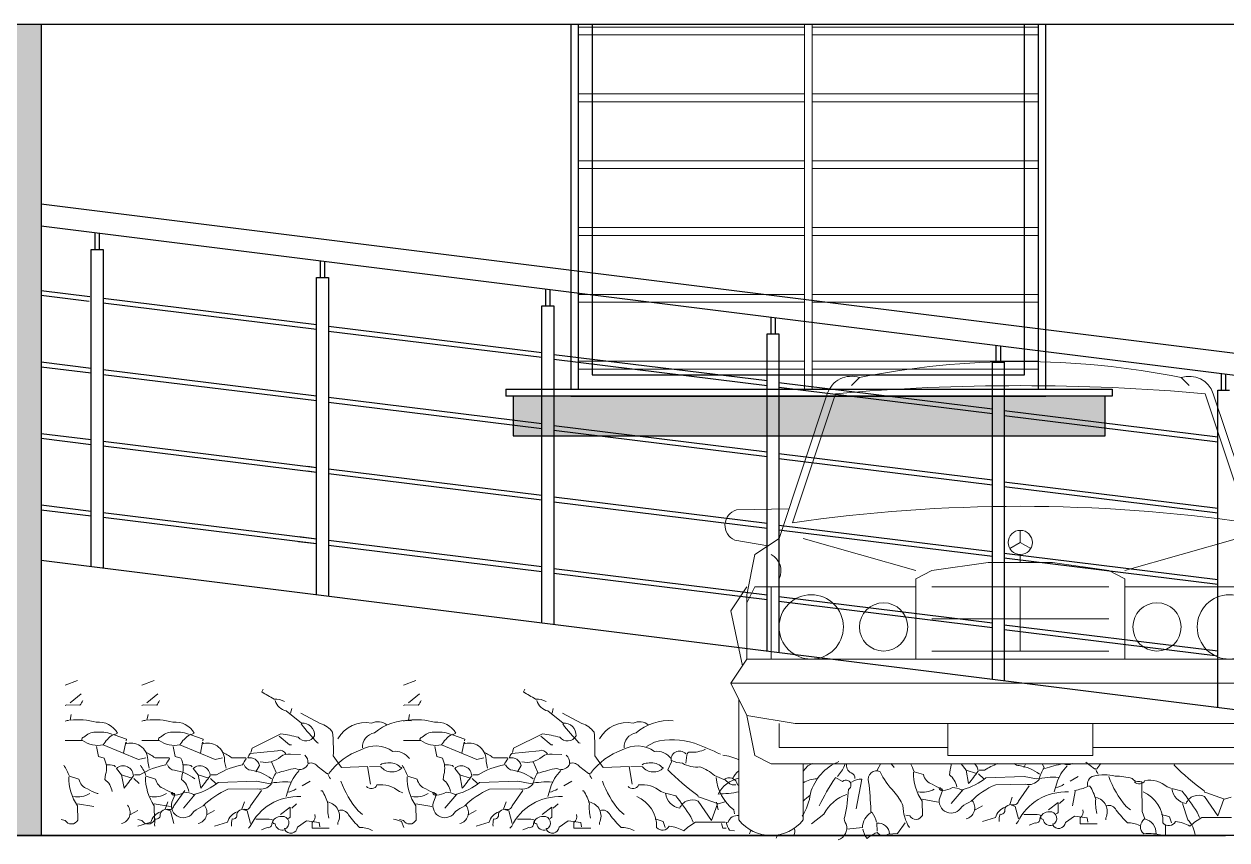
# Model space of a CAD drawing. Header units: millimetres. Extents: x 922141 to 965068, y 34629 to 256118.
# Drawn here: x 935194 to 938234, y 242216 to 244277 of the extents above; entities that cross this region are included whole.
import ezdxf

# ---------------------------------------------------------------- set-up
doc = ezdxf.new("R2010")
doc.units = ezdxf.units.MM
for name, color, linetype, lineweight in [('MCA__ LANDSCAPE', 136, 'Continuous', 5), ('MCA__ MURI ESISTENTI SEZIONATI', 30, 'Continuous', 30), ('MCA__ SCALE', 154, 'Continuous', 18)]:
    doc.layers.add(name, color=color, linetype=linetype, lineweight=lineweight)
doc.layers.add('MCA__ PISCINA ELEV.', color=91, linetype='Continuous')

# ---------------------------------------------------------------- blocks, each defined once
blk = doc.blocks.new('HJ')
at = {"layer": 'MCA__ SCALE'}
for p, q in [((637940.5, 350500), (637927.8, 350487.3)), ((638448.5, 350500), (638461.2, 350487.3)), ((637813.5, 350246), (637889.7, 350474.6)), ((637902.4, 350474.6), (637834.5, 350270.8)), ((638486.6, 350474.6), (638554.6, 350270.8)), ((638575.5, 350246), (638499.3, 350474.6)), ((637746.2, 350291.1), (637829.2, 350293)), ((638642.9, 350291.1), (638559.9, 350293)), ((637775.4, 350220.6), (637813.5, 350246)), ((638029.4, 350195.2), (637851.6, 350246)), ((638194.5, 350239.7), (638194.5, 350258.7)), ((638359.6, 350195.2), (638537.4, 350246)), ((638613.6, 350220.6), (638575.5, 350246)), ((638194.5, 350239.7), (638178.1, 350230.2)), ((638194.5, 350239.7), (638211, 350230.2)), ((637762.7, 350157.1), (637775.4, 350220.6)), ((638054.8, 350195.2), (638143.7, 350207.9)), ((638143.7, 350207.9), (638194.5, 350207.9)), ((638194.5, 350207.9), (638194.5, 350220.6)), ((638245.3, 350207.9), (638194.5, 350207.9)), ((638334.2, 350195.2), (638245.3, 350207.9)), ((638626.3, 350157.1), (638613.6, 350220.6)), ((638029.4, 350182.5), (638054.8, 350195.2)), ((638359.6, 350182.5), (638334.2, 350195.2)), ((637762.7, 350169.8), (637737.3, 350131.7)), ((637775.4, 350169.8), (637762.7, 350144.4)), ((637775.4, 350169.8), (638029.4, 350169.8)), ((637800.8, 350169.8), (637800.8, 350055.5)), ((638029.4, 350055.5), (638029.4, 350182.5)), ((638054.8, 350169.8), (638194.5, 350169.8)), ((638334.2, 350169.8), (638194.5, 350169.8)), ((638194.5, 350068.2), (638194.5, 350169.8)), ((638359.6, 350055.5), (638359.6, 350182.5)), ((638613.6, 350169.8), (638359.6, 350169.8)), ((638588.2, 350169.8), (638588.2, 350055.5)), ((638613.6, 350169.8), (638626.3, 350144.4)), ((638626.3, 350169.8), (638651.7, 350131.7)), ((637762.7, 350055.5), (637762.7, 350157.1)), ((637737.3, 350131.7), (637755.6, 350044.9)), ((637762.7, 350055.5), (637762.7, 350144.4)), ((638626.3, 350055.5), (638626.3, 350144.4)), ((638651.7, 350131.7), (638633.5, 350044.9)), ((638054.8, 350119), (638194.5, 350119)), ((638334.2, 350119), (638194.5, 350119)), ((637737.3, 350017.4), (637762.7, 350055.5)), ((637762.7, 350055.5), (638194.5, 350055.5)), ((638054.8, 350068.2), (638194.5, 350068.2)), ((638334.2, 350068.2), (638194.5, 350068.2)), ((638626.3, 350055.5), (638194.5, 350055.5)), ((638651.7, 350017.4), (638626.3, 350055.5)), ((637737.3, 350017.4), (638194.5, 350017.4)), ((637737.3, 350017.4), (637762.7, 349966.6)), ((638651.7, 350017.4), (638194.5, 350017.4)), ((638651.7, 350017.4), (638626.3, 349966.6)), ((637750, 349992), (637750, 349801.5)), ((638639, 349992), (638639, 349801.5)), ((637762.7, 349966.6), (637838.9, 349953.9)), ((637762.7, 349966.6), (637775.4, 349903.1)), ((638626.3, 349966.6), (638550.1, 349953.9)), ((638626.3, 349966.6), (638613.6, 349903.1)), ((637813.5, 349915.8), (637813.5, 349953.9)), ((637838.9, 349953.9), (638194.5, 349953.9)), ((638080.2, 349953.9), (638080.2, 349903.1)), ((638550.1, 349953.9), (638194.5, 349953.9)), ((638308.8, 349953.9), (638308.8, 349903.1)), ((638575.5, 349915.8), (638575.5, 349953.9)), ((637775.4, 349903.1), (637800.8, 349890.4)), ((638080.2, 349915.8), (637813.5, 349915.8)), ((638308.8, 349903.1), (638080.2, 349903.1)), ((638308.8, 349915.8), (638575.5, 349915.8)), ((638613.6, 349903.1), (638588.2, 349890.4)), ((637800.8, 349890.4), (638194.5, 349890.4)), ((637851.6, 349801.5), (637851.6, 349890.4)), ((638588.2, 349890.4), (638194.5, 349890.4)), ((638537.4, 349801.5), (638537.4, 349890.4))]:
    blk.add_line(p, q, dxfattribs=at)
for points in [[(637796, 350234.4), (637743.4, 350243.5, -0.702458), (637746.2, 350291.1)], [(638593.1, 350234.4), (638645.7, 350243.5, 0.702458), (638642.9, 350291.1)]]:
    blk.add_lwpolyline(points, format="xyb", dxfattribs=at)
for centre, radius in [((638194.5, 350239.7), 19.1), ((637864.3, 350106.3), 50.8), ((638524.7, 350106.3), 50.8), ((637978.6, 350106.3), 38.1), ((638410.4, 350106.3), 38.1)]:
    blk.add_circle(centre, radius, dxfattribs=at)
for centre, radius, start, end in [((638194.5, 349242.7), 1282.7, 78.5788, 101.4212), ((637927.8, 350461.9), 40.2, 71.5651, 161.5651), ((638461.2, 350461.9), 40.2, 18.4349, 108.4349), ((638194.5, 347121.8), 3365.5, 85.0209, 94.9791), ((638194.5, 347794.9), 2501.9, 81.7259, 98.2741), ((637788.1, 350195.2), 28.4, 333.4349, 63.4349), ((638600.9, 350195.2), 28.4, 116.5651, 206.5651), ((637800.8, 349841.8), 64.8, 218.4047, 321.5953), ((638588.2, 349841.8), 64.8, 218.4047, 321.5953)]:
    blk.add_arc(centre, radius, start, end, dxfattribs=at)

msp = doc.modelspace()

# ---------------------------------------------------------------- hatches: boundary and pattern name
at = {"layer": 'MCA__ LANDSCAPE'}
h = msp.add_hatch(color=256, dxfattribs=at)
h.dxf.hatch_style = 1
h.paths.add_polyline_path([(935237.45, 242227.14), (935237.45, 244277.14), (935067.45, 244277.14), (935067.45, 242227.14)])
h.paths.add_polyline_path([(941571.72, 242227.14), (941571.72, 244277.14), (941401.72, 244277.14), (941401.72, 242227.14)])
h = msp.add_hatch(color=256, dxfattribs=at)
h.dxf.hatch_style = 1
h.paths.add_polyline_path([(937925.89, 243237.14), (937925.89, 243337.14), (936429.83, 243337.14), (936429.83, 243237.14)])

# ---------------------------------------------------------------- linework, layer by layer
for points in [[(935298.03, 242606.56), (935328.94, 242618.5)], [(935491.91, 242606.56), (935522.82, 242618.5)], [(936152.93, 242606.56), (936183.83, 242618.5)], [(935338.06, 242584.74), (935310.68, 242561.93)], [(935531.94, 242584.74), (935504.56, 242561.93)], [(936192.96, 242584.74), (936165.58, 242561.93)], [(935870.5, 242548.24), (935867.76, 242536.37)], [(936531.51, 242548.24), (936528.77, 242536.37)], [(935838.56, 242477.97), (935865.02, 242456.07), (935869.58, 242456.07)], [(936499.57, 242477.97), (936526.04, 242456.07), (936530.6, 242456.07)], [(937186.35, 242408.67), (937174.95, 242403.02), (937163.07, 242389.27)], [(937359.06, 242408.67), (937350.16, 242392.07)], [(937725.82, 242408.67), (937720.66, 242399.37)], [(935440.27, 242380.33), (935466.73, 242372.12)], [(935471.29, 242371.2), (935484.98, 242358.43)], [(935634.15, 242380.33), (935660.61, 242372.12)], [(935665.17, 242371.2), (935678.86, 242358.43)], [(935917.04, 242364.82), (935896.96, 242352.95)], [(936295.16, 242380.33), (936321.63, 242372.12)], [(936326.19, 242371.2), (936339.88, 242358.43)], [(936578.05, 242364.82), (936557.98, 242352.95)], [(937574.65, 242392.07), (937601.11, 242383.86)], [(937605.68, 242382.95), (937619.37, 242370.17)], [(937857.54, 242376.56), (937837.46, 242364.7)], [(935328.94, 242307.33), (935370, 242300.03)], [(935522.82, 242307.33), (935563.88, 242300.03)], [(935550.68, 242293.64), (935557.07, 242311.89)], [(935744.56, 242293.64), (935750.95, 242311.89)], [(935882.36, 242307.33), (935870.5, 242296.37)], [(936183.83, 242307.33), (936224.9, 242300.03)], [(936405.58, 242293.64), (936411.97, 242311.89)], [(936543.37, 242307.33), (936531.51, 242296.37)], [(936944.08, 242311.77), (936947.73, 242291.69)], [(937463.32, 242319.07), (937504.38, 242311.77)], [(937615.72, 242301.73), (937597.46, 242291.69)], [(937685.07, 242305.38), (937691.46, 242323.63)], [(937782.71, 242291.69), (937807.35, 242310.86), (937807.35, 242285.3), (937802.79, 242281.65)], [(937822.86, 242319.07), (937811, 242308.12)], [(935481.33, 242289.99), (935463.08, 242279.95)], [(935675.21, 242289.99), (935656.96, 242279.95)], [(935842.21, 242279.95), (935866.85, 242299.11), (935866.85, 242273.56), (935862.28, 242269.91)], [(936336.23, 242289.99), (936317.98, 242279.95)], [(936503.22, 242279.95), (936527.86, 242299.11), (936527.86, 242273.56), (936523.3, 242269.91)], [(936956.76, 242257.14), (936959.5, 242245.27), (936968.62, 242245.27)], [(938078.38, 242253.36), (938078.38, 242228.73)]]:
    msp.add_lwpolyline(points, dxfattribs=at)
for points in [[(935798.4, 242596.6), (935794.75, 242590.22, 0.0180817), (935825.78, 242571.96, -0.1419373), (935852.24, 242565.58)], [(936459.42, 242596.6), (936455.77, 242590.22, 0.0180817), (936486.8, 242571.96, -0.1419373), (936513.26, 242565.58)], [(935342.62, 242568.31, -0.0784607), (935335.32, 242556.45), (935301.56, 242557.36), (935298.03, 242555.32)], [(935536.5, 242568.31, -0.0784607), (935529.2, 242556.45), (935495.44, 242557.36), (935491.91, 242555.32)], [(935828.52, 242568.31, 0.2676239), (935856.81, 242541.85), (935895.13, 242510.82, -0.4649048), (935927.99, 242478.88, -0.5351715), (935886.92, 242475.23, 0.0316772), (935843.12, 242484.36), (935770.12, 242447.86), (935767.38, 242436.91)], [(936197.52, 242568.31, -0.0784607), (936190.22, 242556.45), (936156.45, 242557.36), (936152.93, 242555.32)], [(936489.53, 242568.31, 0.2676239), (936517.82, 242541.85), (936556.15, 242510.82, -0.4649048), (936589, 242478.88, -0.5351715), (936547.94, 242475.23, 0.0316772), (936504.13, 242484.36), (936431.13, 242447.86), (936428.39, 242436.91)], [(935307.95, 242518.12, 0.0199663), (935298.03, 242516.42)], [(935313.42, 242532.72), (935310.68, 242518.12, -0.0987091), (935376.39, 242513.56, -0.3030243), (935430.23, 242485.27), (935422.02, 242481.62), (935453.04, 242470.67), (935452.13, 242466.11)], [(935501.83, 242518.12, 0.0199663), (935491.91, 242516.42)], [(935507.3, 242532.72), (935504.56, 242518.12, -0.0987091), (935570.27, 242513.56, -0.3030243), (935624.11, 242485.27), (935615.9, 242481.62), (935646.92, 242470.67), (935646.01, 242466.11)], [(936069.43, 242356.6), (936062.13, 242401.32), (935996.43, 242398.58), (935975.44, 242428.69, 0.0332947), (935973.61, 242488.01, 0.1732025), (935942.59, 242509.91), (935893.31, 242536.37)], [(936111.41, 242506.26, 0.3009949), (936072.17, 242510.82, 0.3225708), (935987.3, 242471.58)], [(936049.36, 242448.77, -0.3913879), (936079.47, 242486.18, -0.2032166), (936173.46, 242517.21)], [(936162.84, 242518.12, 0.0199663), (936152.93, 242516.42)], [(936168.32, 242532.72), (936165.58, 242518.12, -0.0987091), (936231.28, 242513.56, -0.3030243), (936285.12, 242485.27), (936276.91, 242481.62), (936307.94, 242470.67), (936307.02, 242466.11)], [(936730.45, 242356.6), (936723.15, 242401.32), (936657.44, 242398.58), (936636.45, 242428.69, 0.0332947), (936634.63, 242488.01, 0.1732025), (936603.6, 242509.91), (936554.32, 242536.37)], [(936772.42, 242506.26, 0.3009949), (936733.18, 242510.82, 0.3225708), (936648.32, 242471.58)], [(936710.37, 242448.77, -0.3913879), (936740.48, 242486.18, -0.2032166), (936834.48, 242517.21)], [(935339.89, 242467.93, -0.5351715), (935345.36, 242475.23, -0.2115326), (935374.56, 242488.01, -0.1121979), (935415.63, 242483.45)], [(935533.77, 242467.93, -0.5351715), (935539.24, 242475.23, -0.2115326), (935568.44, 242488.01, -0.1121979), (935609.51, 242483.45)], [(935894.22, 242509, 0.0271301), (935935.29, 242461.55), (935938.02, 242460.63)], [(936194.78, 242467.93, -0.5351715), (936200.26, 242475.23, -0.2115326), (936229.46, 242488.01, -0.1121979), (936270.52, 242483.45)], [(936555.24, 242509, 0.0271301), (936596.3, 242461.55), (936599.04, 242460.63)], [(935298.03, 242467.29), (935341.71, 242467.02, 0.1987152), (935393.73, 242456.07), (935483.16, 242419.57), (935501.41, 242423.22)], [(935422.02, 242483.45, 0.1217194), (935396.46, 242459.72), (935393.73, 242456.07)], [(935445.74, 242435.08), (935451.22, 242463.37), (935453.95, 242459.72, -0.5014954), (935506.88, 242414.09), (935510.53, 242397.67)], [(935491.91, 242467.29), (935535.59, 242467.02, 0.1987152), (935587.61, 242456.07), (935677.04, 242419.57), (935695.29, 242423.22)], [(935615.9, 242483.45, 0.1217194), (935590.34, 242459.72), (935587.61, 242456.07)], [(935639.62, 242435.08), (935645.1, 242463.37), (935647.83, 242459.72, -0.5014954), (935700.76, 242414.09), (935704.41, 242397.67)], [(936152.93, 242467.29), (936196.61, 242467.02, 0.1987152), (936248.62, 242456.07), (936338.05, 242419.57), (936356.3, 242423.22)], [(936276.91, 242483.45, 0.1217194), (936251.36, 242459.72), (936248.62, 242456.07)], [(936300.64, 242435.08), (936306.11, 242463.37), (936308.85, 242459.72, -0.5014954), (936361.78, 242414.09), (936365.43, 242397.67)], [(936954.02, 242432.34, 0.0218048), (936888.32, 242460.63, 0.1348114), (936787.02, 242463.37), (936766.95, 242452.42)], [(935377.3, 242452.42), (935381.86, 242426.87), (935396.46, 242422.31, -0.1827087), (935400.11, 242381.24), (935398.29, 242368.47, -0.2003021), (935416.54, 242338.35)], [(935501.41, 242437.82, -0.0558472), (935525.13, 242423.22), (935560.72, 242423.22), (935561.64, 242420.48, 0.0901642), (935552.51, 242405.88, 0.0966492), (935486.81, 242380.33), (935473.12, 242380.33)], [(935571.18, 242452.42), (935575.74, 242426.87), (935590.34, 242422.31, -0.1827087), (935593.99, 242381.24), (935592.17, 242368.47, -0.2003021), (935610.42, 242338.35)], [(935695.29, 242437.82, -0.0558472), (935719.01, 242423.22), (935754.6, 242423.22), (935755.51, 242420.48, 0.0901642), (935746.39, 242405.88, 0.0966492), (935680.69, 242380.33), (935667, 242380.33)], [(935855.9, 242433.26, 0.3569489), (935834.91, 242441.47), (935765.55, 242434.17, 0.1204376), (935759.16, 242423.22, -0.3954468), (935789.28, 242404.06), (935780.15, 242387.63)], [(935791.1, 242413.18, 0.2360535), (935842.21, 242425.96, -0.2360535), (935867.76, 242432.34), (935892.4, 242431.43)], [(935911.56, 242409.53, 0.2539215), (935903.35, 242430.52)], [(936167.99, 242421.39, 0.2732697), (936126.01, 242439.64, 0.292038), (936044.79, 242443.3, 0.1517029), (935964.49, 242383.98)], [(936232.2, 242452.42), (936236.76, 242426.87), (936251.36, 242422.31, -0.1827087), (936255.01, 242381.24), (936253.18, 242368.47, -0.2003021), (936271.44, 242338.35)], [(936356.3, 242437.82, -0.0558472), (936380.03, 242423.22), (936415.62, 242423.22), (936416.53, 242420.48, 0.0901642), (936407.4, 242405.88, 0.0966492), (936341.7, 242380.33), (936328.01, 242380.33)], [(936516.91, 242433.26, 0.3569489), (936495.92, 242441.47), (936426.57, 242434.17, 0.1204376), (936420.18, 242423.22, -0.3954468), (936450.29, 242404.06), (936441.17, 242387.63)], [(936452.12, 242413.18, 0.2360535), (936503.22, 242425.96, -0.2360535), (936528.77, 242432.34), (936553.41, 242431.43)], [(936572.58, 242409.53, 0.2539215), (936564.36, 242430.52)], [(936829, 242421.39, 0.2732697), (936787.02, 242439.64, 0.292038), (936705.81, 242443.3, 0.1517029), (936625.5, 242383.98)], [(936866.42, 242433.26, 0.804245), (936829.91, 242413.18), (936820.79, 242393.11, 0.0387115), (936896.53, 242328.31, 0.4141998), (936901.09, 242323.75), (936948.55, 242307.33), (936964.97, 242311.89)], [(936915.69, 242445.12, -0.1379395), (936877.37, 242437.82, 0.4141998), (936869.15, 242430.52), (936866.42, 242409.53)], [(936959.5, 242430.52, -0.0627376), (937000.51, 242418.63)], [(935294.26, 242404.97, -0.0634918), (935308.86, 242376.68), (935332.59, 242369.38, 0.2579193), (935354.49, 242344.74, 0.0434875), (935379.13, 242332.88), (935380.95, 242332.88)], [(935401.94, 242405.88, -0.0901642), (935422.02, 242404.06), (935424.75, 242400.41)], [(935440.27, 242380.33), (935446.65, 242346.57, 0.0087585), (935470.38, 242377.59, 0.6381378), (935427.49, 242396.76), (935440.27, 242380.33)], [(935488.14, 242404.97, -0.0634918), (935502.74, 242376.68), (935526.47, 242369.38, 0.2579193), (935548.37, 242344.74, 0.0434875), (935573.01, 242332.88), (935574.83, 242332.88)], [(935556.16, 242405.88, 0.3204498), (935574.41, 242392.19, -0.1269379), (935625.51, 242370.29)], [(935819.39, 242413.18), (935831.26, 242386.72, 0.0710602), (935818.48, 242356.6, -0.2756958), (935783.8, 242344.74), (935708.97, 242343.83, 0.1013489), (935646.92, 242301.85, 0.0622559), (935623.2, 242288.16, -0.9042969), (935567.53, 242310.98), (935574.83, 242329.23, -0.3826294), (935565.7, 242334.7), (935568.44, 242335.61), (935575.74, 242329.23, 0.1407928), (935599.47, 242336.53, -0.0847473), (935622.28, 242331.05), (935624.11, 242329.23)], [(935595.82, 242405.88, -0.0901642), (935615.9, 242404.06), (935618.63, 242400.41)], [(935634.15, 242380.33), (935640.53, 242346.57, 0.0087585), (935664.26, 242377.59, 0.6381378), (935621.37, 242396.76), (935634.15, 242380.33)], [(935750.04, 242405.88, 0.3204498), (935768.29, 242392.19, -0.1269379), (935819.39, 242370.29)], [(935833.08, 242384.89, -0.0325623), (935879.62, 242396.76, 0.473877), (935912.47, 242409.53, -0.3401184), (935937.11, 242400.41), (935959.01, 242383.98), (935961.75, 242383.98, 0.1410675), (935968.14, 242370.29)], [(936066.69, 242401.32), (936095.9, 242400.41, 0.4292603), (936148.82, 242397.67, -0.1622772), (936141.52, 242403.14, 0.2413788), (936108.67, 242409.53, 0.2360535), (936094.98, 242405.88)], [(936149.15, 242404.97, -0.0634918), (936163.75, 242376.68), (936187.48, 242369.38, 0.2579193), (936209.38, 242344.74, 0.0434875), (936234.02, 242332.88), (936235.85, 242332.88)], [(936480.41, 242413.18), (936492.27, 242386.72, 0.0710602), (936479.5, 242356.6, -0.2756958), (936444.82, 242344.74), (936369.99, 242343.83, 0.1013489), (936307.94, 242301.85, 0.0622559), (936284.21, 242288.16, -0.9042969), (936228.55, 242310.98), (936235.85, 242329.23, -0.3826294), (936226.72, 242334.7), (936229.46, 242335.61), (936236.76, 242329.23, 0.1407928), (936260.48, 242336.53, -0.0847473), (936283.3, 242331.05), (936285.12, 242329.23)], [(936256.83, 242405.88, -0.0901642), (936276.91, 242404.06), (936279.65, 242400.41)], [(936295.16, 242380.33), (936301.55, 242346.57, 0.0087585), (936325.28, 242377.59, 0.6381378), (936282.39, 242396.76), (936295.16, 242380.33)], [(936411.05, 242405.88, 0.3204498), (936429.31, 242392.19, -0.1269379), (936480.41, 242370.29)], [(936494.1, 242384.89, -0.0325623), (936540.64, 242396.76, 0.473877), (936573.49, 242409.53, -0.3401184), (936598.13, 242400.41), (936620.03, 242383.98), (936622.77, 242383.98, 0.1410675), (936629.15, 242370.29)], [(936727.71, 242401.32), (936756.91, 242400.41, 0.4292603), (936809.84, 242397.67, -0.1622772), (936802.54, 242403.14, 0.2413788), (936769.69, 242409.53, 0.2360535), (936756, 242405.88)], [(936829.91, 242416.83, 0.0843658), (936858.2, 242409.53, 0.1598969), (936902.01, 242400.41, -0.1177368), (936938.51, 242378.5), (936962.23, 242368.47, -0.5797119), (936996.91, 242354.78), (937000.51, 242353.2)], [(937160.35, 242276.18, 0.111557), (937181.34, 242333.67, -0.232605), (937253.43, 242413.97)], [(937268.74, 242408.67, 0.0264662), (937267.12, 242403.93, -0.1015015), (937249.78, 242376.56)], [(937273.51, 242409.41, 0.4141998), (937284.46, 242385.68, -0.3333282), (937293.59, 242371.08)], [(937393.05, 242399.37, -0.0141283), (937384.95, 242408.67)], [(937433.75, 242408.67, -0.0445158), (937443.24, 242388.42), (937466.97, 242381.12, 0.2579193), (937488.87, 242356.48, 0.0434875), (937513.51, 242344.62), (937515.34, 242344.62)], [(937767.18, 242408.67), (937771.76, 242398.46, 0.0710602), (937758.99, 242368.35, -0.2756958), (937724.31, 242356.48), (937649.48, 242355.57, 0.1013489), (937587.43, 242313.59, 0.0622559), (937563.7, 242299.9, -0.9042969), (937508.03, 242322.72), (937515.34, 242340.97, -0.3826294), (937506.21, 242346.44), (937508.95, 242347.36), (937516.25, 242340.97, 0.1407928), (937539.97, 242348.27, -0.0847473), (937562.79, 242342.79), (937564.61, 242340.97)], [(937536.65, 242408.67, -0.0682192), (937534.5, 242392.98), (937532.67, 242380.21, -0.2003021), (937550.92, 242350.09)], [(937562.08, 242408.67, 0.0025528), (937561.88, 242408.5), (937574.65, 242392.07)], [(937574.65, 242392.07), (937581.04, 242358.31, 0.0087585), (937604.76, 242389.33, 0.2159157), (937595.66, 242408.67, 0.2159157)], [(937654.5, 242408.67, 0.0506763), (937621.19, 242392.07), (937607.5, 242392.07)], [(937696.46, 242408.67, 0.1733512), (937708.8, 242403.93, -0.1269379), (937759.9, 242382.03)], [(937773.59, 242396.63, -0.0325623), (937820.13, 242408.5, 0.2669705), (937842.82, 242408.67, 0.2669705)], [(937830.16, 242403.02, 0.1204376), (937803.7, 242359.22), (937797.31, 242337.32)], [(937877.62, 242412.15), (937877.62, 242412.15), (937899.52, 242395.72), (937902.26, 242395.72, 0.1410675), (937908.64, 242382.03)], [(937915.53, 242408.67, 0.0248118), (937904.99, 242395.72)], [(938102.02, 242408.67), (938100.28, 242404.85, 0.0387115), (938176.02, 242340.06, 0.4141998), (938180.58, 242335.49), (938228.03, 242319.07), (938244.46, 242323.63)], [(935307.03, 242375.77, 0.149765), (935328.94, 242301.85), (935329.85, 242266.26, -0.6003723), (935297.91, 242265.35), (935287.87, 242267.17)], [(935500.91, 242375.77, 0.149765), (935522.82, 242301.85), (935523.73, 242266.26, -0.6003723), (935491.79, 242265.35), (935481.75, 242267.17)], [(935867.76, 242362.08, 0.0642395), (935812.09, 242358.43), (935781.07, 242364.82), (935684.34, 242361.17, -0.1074982), (935626.85, 242331.96), (935596.73, 242296.37)], [(935889.66, 242391.28, 0.1204376), (935863.2, 242347.48), (935856.81, 242325.58)], [(935994.6, 242364.82, 0.0934143), (936038.4, 242289.07), (936049.36, 242279.95)], [(936161.93, 242375.77, 0.149765), (936183.83, 242301.85), (936184.74, 242266.26, -0.6003723), (936152.8, 242265.35), (936142.77, 242267.17)], [(936528.77, 242362.08, 0.0642395), (936473.11, 242358.43), (936442.08, 242364.82), (936345.35, 242361.17, -0.1074982), (936287.86, 242331.96), (936257.75, 242296.37)], [(936550.67, 242391.28, 0.1204376), (936524.21, 242347.48), (936517.82, 242325.58)], [(936655.62, 242364.82, 0.0934143), (936699.42, 242289.07), (936710.37, 242279.95)], [(936943.07, 242373.94, 0.2085114), (936987.78, 242291.81), (936989.61, 242281.77)], [(937000.66, 242337.32, -0.0341034), (936947.73, 242331.84, -0.220296), (937000.51, 242372.01, -0.220296)], [(936964.06, 242369.38, 0.0832214), (936983.22, 242354.78), (936992.35, 242354.78)], [(936984.23, 242370.17, -0.1073988), (937000.51, 242390.76)], [(937197.77, 242370.17, 0.1346719), (937163.07, 242360.2)], [(937203.24, 242301.73, -0.0309753), (937243.4, 242372), (937244.31, 242373.82), (937262.56, 242363.78, -1.1487732), (937277.16, 242343.71, -0.0506744), (937268.03, 242275.27, 0.2844696), (937271.68, 242256.1, -0.404129), (937251.61, 242215.95)], [(937285.37, 242361.96, -0.1712799), (937310.92, 242369.26), (937297.24, 242294.43)], [(937431.38, 242246.98, -0.1340027), (937414.95, 242302.64, 0.0796661), (937392.14, 242338.23, -0.0824585), (937357.46, 242388.42, 0.6646118), (937328.26, 242362.87, -0.0280609), (937333.74, 242290.78, 0.4141998), (937335.56, 242285.3), (937337.39, 242285.3, -0.075592), (937348.34, 242260.66)], [(937441.42, 242387.51, 0.149765), (937463.32, 242313.59), (937464.23, 242278, -0.6003723), (937432.29, 242277.09), (937422.26, 242278.92)], [(937808.26, 242373.82, 0.0642395), (937752.6, 242370.17), (937721.57, 242376.56), (937624.84, 242372.91, -0.1074982), (937567.35, 242343.71), (937537.24, 242308.12)], [(937843.85, 242301.73), (937850.24, 242338.23), (937849.33, 242340.97, 0.0610199), (937882.18, 242351.01, -0.4194183), (937896.78, 242377.47, -0.1000977), (937951.53, 242377.47, -0.0655518), (937994.42, 242371.08, 0.3027649), (938013.59, 242363.78), (938016.32, 242362.87), (938019.06, 242362.87, 0.0119019), (938019.97, 242288.04), (938026.36, 242268.88, -0.370575), (938054.65, 242231.46)], [(937935.11, 242376.56, 0.0934143), (937978.91, 242300.82), (937989.86, 242291.69)], [(937999.9, 242362.87, 0.5557251), (938026.36, 242366.52, -0.2089844), (938082.94, 242350.09), (938092.07, 242346.44)], [(935359.96, 242332.88, -0.184021), (935318.9, 242325.58)], [(935553.84, 242332.88, -0.184021), (935512.78, 242325.58)], [(935555.25, 242292.72), (935556.16, 242291.81), (935556.16, 242293.64, 0.4490509), (935572.59, 242301.85), (935599.96, 242341.09)], [(935749.13, 242292.72), (935750.04, 242291.81), (935750.04, 242293.64, 0.4490509), (935766.47, 242301.85), (935793.84, 242341.09)], [(935860.46, 242336.53, 0.0990143), (935881.45, 242344.74)], [(935944.41, 242340.18), (935947.15, 242340.18, -0.0727081), (935961.75, 242307.33, 0.0827484), (935964.49, 242270.82)], [(936059.39, 242351.13, 0.5557251), (936085.86, 242354.78, -0.2089844), (936142.43, 242338.35), (936151.56, 242334.7)], [(936214.86, 242332.88, -0.184021), (936173.79, 242325.58)], [(936410.14, 242292.72), (936411.05, 242291.81), (936411.05, 242293.64, 0.4490509), (936427.48, 242301.85), (936454.86, 242341.09)], [(936521.47, 242336.53, 0.0990143), (936542.46, 242344.74)], [(936605.43, 242340.18), (936608.17, 242340.18, -0.0727081), (936622.77, 242307.33, 0.0827484), (936625.5, 242270.82)], [(936720.41, 242351.13, 0.5557251), (936746.87, 242354.78, -0.2089844), (936803.45, 242338.35), (936812.58, 242334.7)], [(936946.72, 242307.33), (936931.21, 242265.35), (936897.44, 242313.71, 0.4294586), (936850.9, 242296.37, -0.3504791), (936815.31, 242333.79, -0.0168915), (936840.86, 242327.4, -0.0226135), (936879.19, 242274.47), (936884.67, 242260.79)], [(937494.35, 242344.62, -0.184021), (937453.28, 242337.32)], [(937689.63, 242304.47), (937690.54, 242303.55), (937690.54, 242305.38, 0.4490509), (937706.97, 242313.59), (937734.35, 242352.83)], [(937833.81, 242337.32, 0.1405182), (937757.16, 242318.16, 0.1446991), (937706.06, 242262.49), (937701.49, 242257.01)], [(937800.96, 242348.27, 0.0990143), (937821.95, 242356.48)], [(937884.92, 242351.92), (937887.65, 242351.92, -0.0727081), (937902.26, 242319.07, 0.0827484), (937904.99, 242282.57)], [(938021.8, 242337.32, -0.3104553), (938071.99, 242258.84, 0.5112305), (938103.93, 242262.49, -0.113205), (938140.43, 242250.63, -0.0652466), (938170.54, 242272.53), (938245.37, 242272.53)], [(938226.21, 242319.07), (938210.7, 242277.09), (938176.93, 242325.46, 0.4294586), (938130.39, 242308.12, -0.3504791), (938094.8, 242345.53, -0.0168915), (938120.35, 242339.14, -0.0226135), (938158.68, 242286.22), (938164.16, 242272.53)], [(935455.78, 242303.68, -0.5440216), (935440.27, 242257.14)], [(935649.66, 242303.68, -0.5440216), (935634.15, 242257.14)], [(935893.31, 242325.58, 0.1405182), (935816.66, 242306.41, 0.1446991), (935765.55, 242250.75), (935760.99, 242245.27)], [(935961.75, 242311.89, -0.4890747), (935987.3, 242259.87), (935987.3, 242255.31)], [(936310.67, 242303.68, -0.5440216), (936295.16, 242257.14)], [(936554.32, 242325.58, 0.1405182), (936477.67, 242306.41, 0.1446991), (936426.57, 242250.75), (936422.01, 242245.27)], [(936622.77, 242311.89, -0.4890747), (936648.32, 242259.87), (936648.32, 242255.31)], [(936742.31, 242325.58, -0.3104553), (936792.5, 242247.1, 0.5112305), (936824.44, 242250.75, -0.113205), (936860.94, 242238.88, -0.0652466), (936891.05, 242260.79), (936965.88, 242260.79)], [(937180.43, 242329.11, 0.0065374), (937163.07, 242314.11)], [(937273.51, 242330.93, 0.2002716), (937215.11, 242280.74), (937184.08, 242257.01)], [(937590.16, 242315.42, -0.5440216), (937574.65, 242268.88)], [(937658.61, 242262.49, -0.0990143), (937660.43, 242280.74, 0.5484772), (937672.29, 242292.6, -0.323349), (937684.16, 242304.47), (937685.98, 242305.38), (937698.76, 242300.82), (937706.97, 242268.88)], [(937902.26, 242323.63, -0.4890747), (937927.81, 242271.62), (937927.81, 242267.05)], [(937928.72, 242301.73, -0.4141998), (937954.27, 242290.78, 0.0301819), (937982.56, 242258.84, -0.139328), (938012.67, 242252.45), (938015.41, 242251.54)], [(938121.27, 242308.12), (938134.95, 242267.05, -0.179657), (938153.21, 242227.81), (938156.43, 242227.14)], [(935538.82, 242287.25, 0.2258759), (935514.18, 242260.79), (935481.33, 242250.75)], [(935524.22, 242250.75, -0.0990143), (935526.05, 242269, 0.5484772), (935537.91, 242280.86, -0.323349), (935549.77, 242292.72), (935551.6, 242293.64), (935564.37, 242289.07), (935572.59, 242257.14)], [(935732.7, 242287.25, 0.2258759), (935708.06, 242260.79), (935675.21, 242250.75)], [(935718.1, 242250.75, -0.0990143), (935719.93, 242269, 0.5484772), (935731.79, 242280.86, -0.323349), (935743.65, 242292.72), (935745.48, 242293.64), (935758.25, 242289.07), (935766.47, 242257.14)], [(935852.24, 242245.27), (935853.16, 242243.45, 0.8683777), (935844.94, 242275.39, 0.3631744), (935820.31, 242257.14, -0.4957886), (935808.44, 242247.1), (935793.84, 242241.62)], [(935928.9, 242279.95, -0.3152161), (935922.51, 242259.87), (935922.51, 242245.27), (935965.4, 242245.27)], [(935988.21, 242289.99, -0.4141998), (936013.77, 242279.04, 0.0301819), (936042.05, 242247.1, -0.139328), (936072.17, 242240.71), (936074.91, 242239.8)], [(936393.72, 242287.25, 0.2258759), (936369.08, 242260.79), (936336.23, 242250.75)], [(936379.12, 242250.75, -0.0990143), (936380.94, 242269, 0.5484772), (936392.8, 242280.86, -0.323349), (936404.67, 242292.72), (936406.49, 242293.64), (936419.27, 242289.07), (936427.48, 242257.14)], [(936513.26, 242245.27), (936514.17, 242243.45, 0.8683777), (936505.96, 242275.39, 0.3631744), (936481.32, 242257.14, -0.4957886), (936469.46, 242247.1), (936454.86, 242241.62)], [(936589.91, 242279.95, -0.3152161), (936583.53, 242259.87), (936583.53, 242245.27), (936626.42, 242245.27)], [(936649.23, 242289.99, -0.4141998), (936674.78, 242279.04, 0.0301819), (936703.07, 242247.1, -0.139328), (936733.18, 242240.71), (936735.92, 242239.8)], [(937000.51, 242277.4, 0.3570545), (936973.18, 242260.79), (936968.62, 242259.87, 0.1379395), (936976.83, 242240.71), (936989.61, 242238.88)], [(937334.65, 242285.3, 0.2570343), (937312.75, 242246.98), (937273.51, 242243.33)], [(937673.21, 242298.99, 0.2258759), (937648.57, 242272.53), (937615.72, 242262.49)], [(937764.46, 242278, 0.0901642), (937743.47, 242279.83), (937720.66, 242279.83)], [(937792.75, 242257.01), (937793.66, 242255.19, 0.8683777), (937785.45, 242287.13, 0.3631744), (937760.81, 242268.88, -0.4957886), (937748.95, 242258.84), (937734.35, 242253.36)], [(937763.55, 242273.44, 0.5351715), (937766.29, 242268.88), (937769.02, 242267.97, 0.4681091), (937793.66, 242253.36, 0.7142792), (937825.6, 242259.75), (937848.41, 242276.18), (937880.35, 242271.62), (937882.18, 242260.66)], [(937869.4, 242291.69, -0.3152161), (937863.02, 242271.62), (937863.02, 242257.01), (937905.91, 242257.01)], [(938068.34, 242279.83, -0.0622559), (938088.41, 242274.35), (938093.89, 242258.84)], [(935823.96, 242266.26, 0.0901642), (935802.97, 242268.09), (935780.15, 242268.09)], [(935823.04, 242261.7, 0.5351715), (935825.78, 242257.14), (935828.52, 242256.22, 0.4681091), (935853.16, 242241.62, 0.7142792), (935885.1, 242248.01), (935907.91, 242264.44), (935939.85, 242259.87), (935941.67, 242248.92)], [(936127.83, 242268.09, -0.0622559), (936147.91, 242262.61), (936153.39, 242247.1)], [(936484.97, 242266.26, 0.0901642), (936463.98, 242268.09), (936441.17, 242268.09)], [(936484.06, 242261.7, 0.5351715), (936486.8, 242257.14), (936489.53, 242256.22, 0.4681091), (936514.17, 242241.62, 0.7142792), (936546.11, 242248.01), (936568.93, 242264.44), (936600.86, 242259.87), (936602.69, 242248.92)], [(936788.85, 242268.09, -0.0622559), (936808.93, 242262.61), (936814.4, 242247.1)], [(937140.55, 242245.39, -0.1846579), (937139.37, 242227.81), (937140.28, 242226.9), (937153.05, 242225.99)], [(937313.66, 242243.33, 0.1272583), (937324.61, 242219.6, -0.0784607), (937348.34, 242234.2), (937350.16, 242235.11, 0.4324341), (937377.54, 242230.55), (937401.27, 242232.38), (937420.43, 242258.84)], [(937381.19, 242231.46, 0.436615), (937349.25, 242257.93), (937350.16, 242237.85)], [(938025.45, 242268.88, 0.4863586), (938023.62, 242231.46, -0.1017835), (938072.01, 242227.14, -0.1017835)], [(937027.12, 242231.46, 0.0249224), (937031.16, 242240.34)], [(937098.12, 242228.44, -0.0159417), (937094.65, 242220.51)]]:
    msp.add_lwpolyline(points, format="xyb", dxfattribs=at)
at = {"layer": 'MCA__ MURI ESISTENTI SEZIONATI'}
for p, q in [((934888.42, 244277.14), (941779.79, 244277.14)), ((936594.05, 244277.14), (936594.05, 243355.14)), ((937757.89, 243355.14), (937757.89, 244277.14)), ((937775.89, 243355.14), (937775.89, 244277.14)), ((940794.64, 243127.14), (935237.45, 243821.79)), ((936576.05, 243837.14), (936576.05, 243355.14)), ((940794.64, 243072.14), (935237.45, 243766.79)), ((935372.94, 243749.86), (935372.94, 243707.61)), ((935384.94, 243707.61), (935384.94, 243748.36)), ((935363.94, 243707.61), (935393.94, 243707.61)), ((935363.94, 242905.98), (935363.94, 243707.61)), ((935372.94, 243707.61), (935384.94, 243707.61)), ((935393.94, 243707.61), (935393.94, 242902.23)), ((935942.23, 243678.69), (935942.23, 243636.52)), ((935954.23, 243636.52), (935954.23, 243677.19)), ((935933.23, 243636.52), (935963.23, 243636.52)), ((935933.23, 242834.82), (935933.23, 243636.52)), ((935942.23, 243636.52), (935954.23, 243636.52)), ((935963.23, 243636.52), (935963.23, 242831.07)), ((935237.45, 243604.09), (935359.89, 243589.02)), ((935237.45, 243592), (935358.43, 243577.11)), ((935393.94, 243584.83), (935933.23, 243518.42)), ((936511.52, 243607.61), (936511.52, 243565.43)), ((936523.52, 243565.43), (936523.52, 243606.11)), ((935393.94, 243572.73), (935933.23, 243506.33)), ((936502.52, 243565.43), (936532.52, 243565.43)), ((936502.52, 242763.73), (936502.52, 243565.43)), ((936511.52, 243565.43), (936523.52, 243565.43)), ((936532.52, 243565.43), (936532.52, 242759.98)), ((937080.82, 243536.52), (937080.82, 243494.35)), ((937092.82, 243494.35), (937092.82, 243535.02)), ((935963.23, 243513.74), (936502.52, 243447.33)), ((935963.23, 243501.65), (936502.52, 243435.24)), ((937071.82, 243494.35), (937101.82, 243494.35)), ((937071.82, 242692.64), (937071.82, 243494.35)), ((937080.82, 243494.35), (937092.82, 243494.35)), ((937101.82, 243494.35), (937101.82, 242688.89)), ((937650.11, 243465.43), (937650.11, 243423.26)), ((937662.11, 243423.26), (937662.11, 243463.93)), ((936532.52, 243442.65), (937071.82, 243376.25)), ((936532.52, 243430.56), (937071.82, 243364.16)), ((935237.45, 243423.52), (935363.94, 243407.95)), ((935237.45, 243411.43), (935363.94, 243395.86)), ((935393.94, 243404.25), (935933.23, 243337.85)), ((937641.11, 243423.26), (937671.11, 243423.26)), ((937641.11, 242621.56), (937641.11, 243423.26)), ((937650.11, 243423.26), (937662.11, 243423.26)), ((937671.11, 243423.26), (937671.11, 242617.81)), ((935393.94, 243392.16), (935933.23, 243325.76)), ((937101.82, 243371.56), (937641.11, 243305.16)), ((938219.4, 243394.34), (938219.4, 243352.17)), ((938231.4, 243352.17), (938231.4, 243392.84)), ((935932.79, 243337.9), (935933.23, 243337.85)), ((936411.83, 243355.14), (937943.89, 243355.14)), ((936411.83, 243355.14), (936411.83, 243337.14)), ((937943.89, 243337.14), (936411.83, 243337.14)), ((936429.83, 243337.14), (936429.83, 243237.14)), ((936576.05, 243337.14), (937775.89, 243337.14)), ((937101.82, 243359.47), (937641.11, 243293.07)), ((937925.89, 243237.14), (937925.89, 243337.14)), ((937943.89, 243355.14), (937943.89, 243337.14)), ((938210.4, 243352.17), (938240.4, 243352.17)), ((938210.4, 242550.47), (938210.4, 243352.17)), ((938219.4, 243352.17), (938231.4, 243352.17)), ((935931.33, 243325.99), (935933.23, 243325.76)), ((935963.23, 243334.16), (936502.52, 243267.75)), ((935963.23, 243322.06), (936502.52, 243255.66)), ((937671.11, 243300.48), (938210.4, 243234.07)), ((937671.11, 243288.39), (938210.4, 243221.98)), ((936532.52, 243263.07), (937071.82, 243196.66)), ((936532.52, 243250.98), (937071.82, 243184.57)), ((935237.45, 243242.95), (935363.94, 243227.37)), ((935237.45, 243230.86), (935363.94, 243215.28)), ((935393.94, 243223.68), (935933.23, 243157.28)), ((936429.83, 243237.14), (937925.89, 243237.14)), ((935393.94, 243211.59), (935933.23, 243145.19)), ((937101.82, 243191.98), (937641.11, 243125.58)), ((935910.89, 243160.03), (935933.23, 243157.28)), ((935963.23, 243153.58), (936502.52, 243087.18)), ((937101.82, 243179.89), (937641.11, 243113.49)), ((935909.43, 243148.12), (935933.23, 243145.19)), ((935963.23, 243141.49), (936502.52, 243075.09)), ((937671.11, 243120.89), (938210.4, 243054.49)), ((937671.11, 243108.8), (938210.4, 243042.4)), ((935237.45, 243062.38), (935363.94, 243046.8)), ((936532.52, 243082.5), (937071.82, 243016.09)), ((936532.52, 243070.41), (937071.82, 243004)), ((935237.45, 243050.29), (935363.94, 243034.71)), ((935393.94, 243043.11), (935933.23, 242976.7)), ((935393.94, 243031.02), (935933.23, 242964.61)), ((937101.82, 243011.41), (937641.11, 242945)), ((935888.99, 242982.15), (935933.23, 242976.7)), ((935963.23, 242973.01), (936502.52, 242906.61)), ((937101.82, 242999.32), (937641.11, 242932.91)), ((935887.52, 242970.24), (935933.23, 242964.61)), ((935963.23, 242960.92), (936502.52, 242894.52)), ((937671.11, 242940.32), (938210.4, 242873.92)), ((940794.64, 242227.14), (935237.45, 242921.79)), ((937671.11, 242928.23), (938210.4, 242861.83)), ((936532.52, 242901.92), (937071.82, 242835.52)), ((936532.52, 242889.83), (937071.82, 242823.43)), ((937101.82, 242830.84), (937641.11, 242764.43)), ((937101.82, 242818.75), (937641.11, 242752.34)), ((937671.11, 242759.75), (938210.4, 242693.35)), ((937671.11, 242747.66), (938210.4, 242681.25)), ((955459.76, 242227.14), (926881.22, 242227.14)), ((931227.02, 242227.14), (938230.36, 242227.14))]:
    msp.add_line(p, q, dxfattribs=at)
for points in [[(935067.45, 242227.14), (935067.45, 244277.14), (935237.45, 244277.14), (935237.45, 242227.14)], [(936576.05, 244277.14), (936576.05, 243837.14)], [(936630.05, 244277.14), (936630.05, 243391.14), (937721.89, 243391.14), (937721.89, 244277.14)]]:
    msp.add_lwpolyline(points, dxfattribs=at)
at = {"layer": 'MCA__ SCALE', "color": 9, "true_color": 0xc7c8ca}
for points in [[(937165.97, 244269.68), (936594.05, 244269.68)], [(936594.05, 244249.68), (937165.97, 244249.68)], [(937165.97, 243355.14), (937165.97, 244277.14)], [(937185.97, 244277.14), (937185.97, 243355.14)], [(937757.89, 244269.68), (937185.97, 244269.68)], [(937185.97, 244249.68), (937757.89, 244249.68)], [(937165.97, 244100.8), (936594.05, 244100.8)], [(937757.89, 244100.8), (937185.97, 244100.8)], [(936594.05, 244080.8), (937165.97, 244080.8)], [(937185.97, 244080.8), (937757.89, 244080.8)], [(937165.97, 243931.93), (936594.05, 243931.93)], [(937757.89, 243931.93), (937185.97, 243931.93)], [(936594.05, 243911.93), (937165.97, 243911.93)], [(937185.97, 243911.93), (937757.89, 243911.93)], [(937165.97, 243763.05), (936594.05, 243763.05)], [(937757.89, 243763.05), (937185.97, 243763.05)], [(936594.05, 243743.05), (937165.97, 243743.05)], [(937185.97, 243743.05), (937757.89, 243743.05)], [(937165.97, 243594.17), (936594.05, 243594.17)], [(937757.89, 243594.17), (937185.97, 243594.17)], [(936594.05, 243574.17), (937165.97, 243574.17)], [(937185.97, 243574.17), (937757.89, 243574.17)], [(936576.05, 243425.3), (936576.05, 243405.3)], [(937165.97, 243425.3), (936594.05, 243425.3)], [(936594.05, 243405.3), (937165.97, 243405.3)], [(937757.89, 243425.3), (937185.97, 243425.3)], [(937185.97, 243405.3), (937757.89, 243405.3)], [(937185.97, 243337.14), (937165.97, 243337.14)]]:
    msp.add_lwpolyline(points, dxfattribs=at)

# ---------------------------------------------------------------- block references
at = {"layer": 'MCA__ PISCINA ELEV.', "xscale": 1.6, "yscale": 1.6, "zscale": 1.6}
msp.add_blockref('HJ', (-83399.57, -317416.05), dxfattribs=at)

doc.saveas('drawing.dxf')
